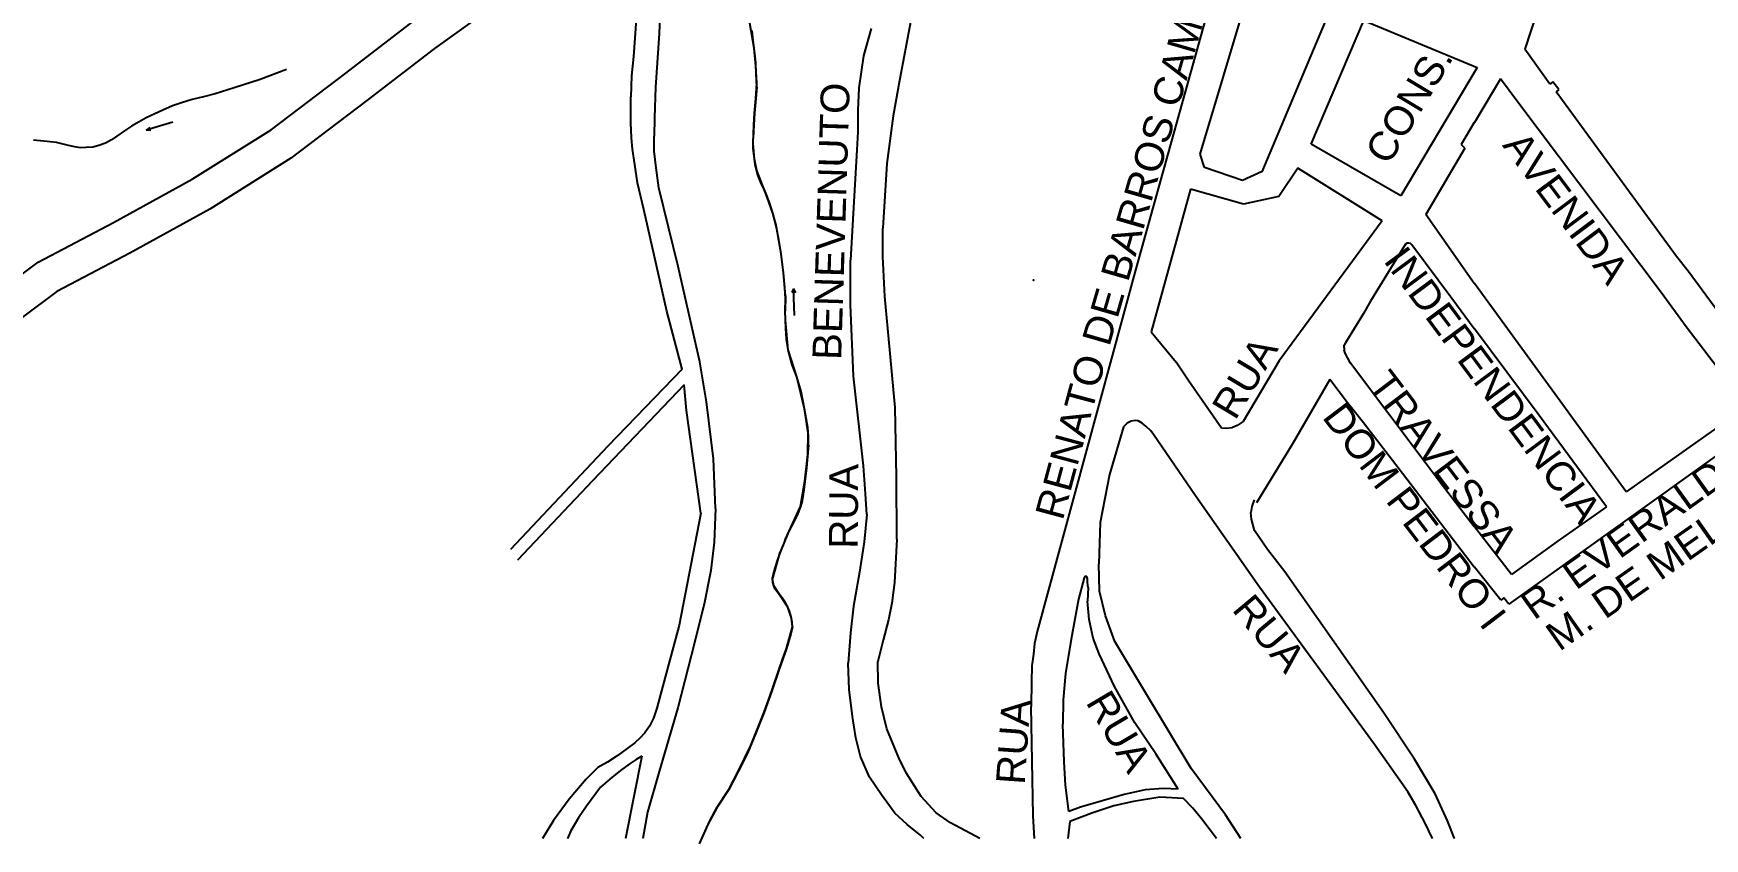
# Model space of a CAD drawing. Header units: millimetres. Extents: x 583 to 26013, y 350 to 21391.
# Drawn here: x 7091 to 7671, y 10884 to 11163 of the extents above; entities that cross this region are included whole.
import ezdxf

# ---------------------------------------------------------------- set-up
doc = ezdxf.new("R2010")
doc.units = ezdxf.units.MM
for name, color, linetype in [('105-QUADRAS_ESTRADAS', 80, 'Continuous'), ('110-CERCA_DE_ARAME', 10, 'Continuous'), ('145-', 130, 'Continuous'), ('LINE', 7, 'Continuous'), ('RIOS', 140, 'Continuous'), ('TORRES', 7, 'Continuous')]:
    doc.layers.add(name, color=color, linetype=linetype)
doc.styles.add('EU', font='arial.ttf', dxfattribs={"height": 10})

# ---------------------------------------------------------------- blocks, each defined once
blk = doc.blocks.new('A$C17847469')
at = {"layer": 'LINE', "color": 1, "lineweight": 25}
blk.add_point((4.24, 4.24), dxfattribs=at)

msp = doc.modelspace()

# ---------------------------------------------------------------- linework, layer by layer
at = {"color": 0, "linetype": 'Continuous'}
for p, q in [((7495.94659, 11121.58079), (7518.99922, 11198.59619)), ((7534.4809, 11124.98885), (7552.80284, 11167.91071)), ((7552.80284, 11167.91071), (7592.1223, 11151.57472)), ((7592.1223, 11151.57472), (7565.6334, 11107.11595)), ((7565.6334, 11107.11595), (7534.4809, 11124.98885)), ((7497.49429, 11116.94128), (7495.94659, 11121.58079)), ((7510.68431, 11112.39582), (7497.49429, 11116.94128)), ((7529.84275, 11116.73282), (7523.30327, 11106.80041)), ((7559.13992, 11098.43622), (7529.84275, 11116.73282)), ((7517.45724, 11115.47565), (7510.7042, 11112.41583)), ((7492.69813, 11109.41421), (7479.04191, 11059.87521)), ((7511.00884, 11104.18657), (7492.69813, 11109.41421)), ((7523.30327, 11106.80041), (7511.00884, 11104.18657)), ((7479.04191, 11059.87521), (7487.68284, 11049.29791))]:
    msp.add_line(p, q, dxfattribs=at)
at = {"layer": '105-QUADRAS_ESTRADAS', "color": 0, "linetype": 'Continuous'}
for p, q in [((7630.81551, 11226.10241), (7608.61551, 11158.00241)), ((7508.51551, 11206.90241), (7473.61551, 11081.70241)), ((7556.1935, 11207.66101), (7517.43735, 11115.45564)), ((7308.71551, 11175.00241), (7308.31551, 11163.40241)), ((7300.41551, 11170.20241), (7299.91551, 11163.40241)), ((7299.91551, 11163.40241), (7299.41551, 11155.50241)), ((7308.31551, 11163.40241), (7307.01551, 11144.80241)), ((7381.81551, 11165.20241), (7379.21551, 11155.70241)), ((7395.61551, 11167.90241), (7391.61551, 11147.10241)), ((7617.31551, 11145.80241), (7608.61551, 11158.00241)), ((7299.41551, 11155.50241), (7298.71551, 11148.70241)), ((7379.21551, 11155.70241), (7377.51551, 11144.60241)), ((7298.71551, 11148.70241), (7298.41551, 11141.40241)), ((7391.61551, 11147.10241), (7389.41551, 11134.80241)), ((7600.21551, 11147.70241), (7591.21551, 11132.50241)), ((7606.21551, 11139.60241), (7600.21551, 11147.70241)), ((7618.41551, 11146.70241), (7617.31551, 11145.80241)), ((7620.41551, 11144.00241), (7618.41551, 11146.70241)), ((7298.41551, 11132.40241), (7298.41551, 11141.40241)), ((7307.01551, 11144.80241), (7306.71551, 11134.10241)), ((7377.51551, 11144.60241), (7377.21551, 11136.80241)), ((7655.91551, 11073.50241), (7606.21551, 11139.60241)), ((7620.41551, 11144.00241), (7619.51551, 11143.20241)), ((7661.31551, 11086.00241), (7619.51551, 11143.20241)), ((7306.71551, 11134.10241), (7306.51551, 11127.80241)), ((7377.21551, 11136.80241), (7377.21551, 11129.30241)), ((7389.41551, 11134.80241), (7387.31551, 11118.30241)), ((7298.71551, 11127.20241), (7298.41551, 11132.40241)), ((7306.51551, 11122.60241), (7306.51551, 11127.80241)), ((7377.21551, 11129.30241), (7376.91551, 11123.00241)), ((7591.11551, 11132.50241), (7586.51551, 11124.90241)), ((7591.21551, 11132.50241), (7591.21551, 11132.50241)), ((7299.01551, 11123.30241), (7298.71551, 11127.20241)), ((7299.81551, 11118.00241), (7299.01551, 11123.30241)), ((7307.21551, 11116.80241), (7306.51551, 11122.60241)), ((7376.91551, 11123.00241), (7375.61551, 11101.00241)), ((7587.81551, 11123.60241), (7574.31551, 11100.60241)), ((7587.81551, 11123.60241), (7586.51551, 11124.90241)), ((7300.81551, 11111.60241), (7299.81551, 11118.00241)), ((7308.21551, 11109.80241), (7307.21551, 11116.80241)), ((7387.31551, 11118.30241), (7385.91551, 11095.90241)), ((7314.81551, 11082.50241), (7308.21551, 11109.80241)), ((7375.61551, 11101.00241), (7374.61551, 11084.80241)), ((7591.11551, 11076.60241), (7574.31551, 11100.60241)), ((7385.91551, 11086.00241), (7385.91551, 11095.90241)), ((7567.21551, 11090.30241), (7555.11551, 11070.50241)), ((7567.81551, 11090.70241), (7567.21551, 11090.30241)), ((7568.41551, 11090.70241), (7567.81551, 11090.70241)), ((7569.01551, 11090.50241), (7568.41551, 11090.70241)), ((7569.41551, 11090.10241), (7569.01551, 11090.50241)), ((7583.31551, 11071.40241), (7569.41551, 11090.10241)), ((7322.41551, 11049.50241), (7314.81551, 11082.50241)), ((7374.71551, 11069.30241), (7374.61551, 11084.80241)), ((7386.61551, 11072.10241), (7385.91551, 11086.00241)), ((7473.61551, 11081.70241), (7439.41551, 10955.80241)), ((7665.31551, 11080.90241), (7661.31551, 11086.00241)), ((7591.21551, 11076.60241), (7591.21551, 11076.60241)), ((7643.81551, 11004.30241), (7591.21551, 11076.60241)), ((7693.91551, 11042.00241), (7665.31551, 11080.90241)), ((7387.91551, 11057.30241), (7386.61551, 11072.10241)), ((7555.11551, 11070.50241), (7552.61551, 11066.20241)), ((7591.11551, 11060.90241), (7583.31551, 11071.40241)), ((7664.61551, 11061.60241), (7655.91551, 11073.50241)), ((7375.71551, 11044.50241), (7374.71551, 11069.30241)), ((7552.61551, 11066.20241), (7546.41551, 11056.10241)), ((7591.21551, 11060.90241), (7591.21551, 11060.90241)), ((7613.61551, 11030.80241), (7591.21551, 11060.90241)), ((7678.51551, 11043.40241), (7664.61551, 11061.60241)), ((7390.21551, 11033.60241), (7387.91551, 11057.30241)), ((7546.41551, 11056.10241), (7545.91551, 11055.20241)), ((7546.01551, 11054.30241), (7545.91551, 11055.20241)), ((7546.01551, 11054.30241), (7545.91551, 11053.60241)), ((7546.31551, 11052.50241), (7545.91551, 11053.60241)), ((7548.21551, 11049.00241), (7546.31551, 11052.50241)), ((7316.31551, 11046.90241), (7290.51551, 11020.20241)), ((7324.71551, 11035.60241), (7322.41551, 11049.50241)), ((7574.41551, 11014.10241), (7548.21551, 11049.00241)), ((7316.91551, 11041.50241), (7285.11551, 11008.20241)), ((7379.21551, 11013.40241), (7375.71551, 11044.50241)), ((7541.01551, 11043.30241), (7527.91551, 11020.80241)), ((7547.11551, 11035.20241), (7541.01551, 11043.30241)), ((7327.11551, 11015.80241), (7324.71551, 11035.60241)), ((7552.71551, 11028.30241), (7547.11551, 11035.20241)), ((7390.61551, 11009.40241), (7390.21551, 11033.60241)), ((7472.01551, 11028.90241), (7470.61551, 11028.20241)), ((7473.51551, 11029.10241), (7472.01551, 11028.90241)), ((7474.51551, 11029.00241), (7473.51551, 11029.10241)), ((7475.81551, 11028.20241), (7474.51551, 11029.00241)), ((7637.01551, 10999.10241), (7613.61551, 11030.80241)), ((7685.91551, 11034.20241), (7643.81551, 11004.30241)), ((7469.41551, 11026.90241), (7464.51551, 11010.30241)), ((7470.61551, 11028.20241), (7469.41551, 11026.90241)), ((7477.31551, 11027.00241), (7475.81551, 11028.20241)), ((7478.91551, 11025.50241), (7477.31551, 11027.00241)), ((7479.81551, 11024.20241), (7478.91551, 11025.50241)), ((7494.41551, 11002.90241), (7479.81551, 11024.20241)), ((7566.21551, 11010.70241), (7552.71551, 11028.30241)), ((7690.21551, 11027.80241), (7653.51551, 11001.50241)), ((7290.51551, 11020.20241), (7256.71551, 10984.30241)), ((7527.91551, 11020.80241), (7515.51551, 11000.50241)), ((7327.81551, 10998.60241), (7327.11551, 11015.80241)), ((7379.91551, 11003.70241), (7379.21551, 11013.40241)), ((7579.21551, 11007.60241), (7574.41551, 11014.10241)), ((7285.11551, 11008.20241), (7259.11551, 10980.60241)), ((7390.71551, 10987.90241), (7390.61551, 11009.40241)), ((7464.51551, 11010.30241), (7461.31551, 10993.70241)), ((7591.11551, 10978.20241), (7566.21551, 11010.70241)), ((7591.11551, 10992.20241), (7579.21551, 11007.60241)), ((7380.31551, 10996.50241), (7379.91551, 11003.70241)), ((7516.61551, 10971.30241), (7494.41551, 11002.90241)), ((7514.71551, 11001.60241), (7513.91551, 10999.30241)), ((7653.51551, 11001.50241), (7603.11551, 10965.40241)), ((7327.81551, 10998.60241), (7327.31551, 10986.90241)), ((7380.31551, 10996.50241), (7379.41551, 10987.00241)), ((7513.91551, 10999.30241), (7513.61551, 10997.20241)), ((7513.81551, 10994.80241), (7513.61551, 10997.20241)), ((7514.81551, 10990.90241), (7513.81551, 10994.80241)), ((7637.01551, 10999.10241), (7619.81551, 10987.10241)), ((7461.31551, 10993.70241), (7460.81551, 10979.30241)), ((7519.31551, 10984.30241), (7514.81551, 10990.90241)), ((7591.21551, 10992.20241), (7591.21551, 10992.20241)), ((7604.01551, 10975.70241), (7591.21551, 10992.20241)), ((7327.31551, 10986.90241), (7326.21551, 10977.00241)), ((7379.41551, 10987.00241), (7377.81551, 10976.40241)), ((7390.71551, 10987.90241), (7389.91551, 10972.90241)), ((7525.31551, 10976.60241), (7519.31551, 10984.30241)), ((7619.81551, 10987.10241), (7604.01551, 10975.70241)), ((7326.21551, 10977.00241), (7323.91551, 10965.30241)), ((7461.11551, 10969.80241), (7460.81551, 10979.30241)), ((7591.21551, 10978.20241), (7591.21551, 10978.20241)), ((7600.31551, 10966.70241), (7591.21551, 10978.20241)), ((7377.81551, 10976.40241), (7375.71551, 10964.70241)), ((7389.91551, 10972.90241), (7389.61551, 10970.20241)), ((7455.71551, 10974.50241), (7453.81551, 10967.10241)), ((7456.21551, 10975.10241), (7455.71551, 10974.50241)), ((7456.71551, 10974.90241), (7456.21551, 10975.10241)), ((7456.91551, 10974.10241), (7456.71551, 10974.90241)), ((7456.91551, 10972.90241), (7456.91551, 10974.10241)), ((7457.11551, 10971.10241), (7456.91551, 10972.90241)), ((7457.11551, 10971.10241), (7456.91551, 10966.40241)), ((7556.51551, 10916.60241), (7516.61551, 10971.30241)), ((7559.61551, 10927.70241), (7525.31551, 10976.60241)), ((7323.91551, 10965.30241), (7319.41551, 10947.40241)), ((7389.01551, 10965.70241), (7387.81551, 10959.90241)), ((7389.61551, 10970.20241), (7389.01551, 10965.70241)), ((7453.81551, 10967.10241), (7451.21551, 10953.20241)), ((7457.51551, 10960.00241), (7456.91551, 10966.40241)), ((7463.11551, 10961.30241), (7461.11551, 10969.80241)), ((7601.31551, 10967.50241), (7600.31551, 10966.70241)), ((7603.11551, 10965.40241), (7601.31551, 10967.50241)), ((7375.71551, 10964.70241), (7374.61551, 10955.40241)), ((7387.81551, 10959.90241), (7386.01551, 10952.80241)), ((7458.81551, 10953.50241), (7457.51551, 10960.00241)), ((7466.41551, 10952.40241), (7463.11551, 10961.30241)), ((7374.61551, 10955.40241), (7373.91551, 10944.90241)), ((7439.41551, 10955.80241), (7438.51551, 10951.70241)), ((7386.01551, 10952.80241), (7384.11551, 10945.40241)), ((7438.11551, 10948.00241), (7437.61551, 10943.90241)), ((7438.51551, 10951.70241), (7438.11551, 10948.00241)), ((7451.21551, 10953.20241), (7449.31551, 10941.30241)), ((7460.91551, 10948.10241), (7458.81551, 10953.50241)), ((7466.31551, 10936.80241), (7460.91551, 10948.10241)), ((7477.51551, 10933.90241), (7466.41551, 10952.40241)), ((7319.41551, 10947.40241), (7314.71551, 10929.40241)), ((7374.21551, 10935.70241), (7373.91551, 10944.90241)), ((7384.21551, 10937.90241), (7384.11551, 10945.40241)), ((7437.61551, 10943.90241), (7437.51551, 10938.50241)), ((7385.41551, 10929.70241), (7384.21551, 10937.90241)), ((7437.51551, 10938.50241), (7437.31551, 10929.80241)), ((7449.31551, 10941.30241), (7448.51551, 10932.10241)), ((7473.31551, 10924.20241), (7466.31551, 10936.80241)), ((7375.31551, 10926.40241), (7374.21551, 10935.70241)), ((7448.51551, 10932.10241), (7448.31551, 10923.70241)), ((7492.91551, 10908.30241), (7477.51551, 10933.90241)), ((7314.71551, 10929.40241), (7308.31551, 10907.30241)), ((7376.51551, 10918.90241), (7375.31551, 10926.40241)), ((7387.31551, 10922.10241), (7385.41551, 10929.70241)), ((7438.01551, 10891.90241), (7437.31551, 10929.80241)), ((7570.41551, 10911.60241), (7559.61551, 10927.70241)), ((7378.11551, 10912.50241), (7376.51551, 10918.90241)), ((7391.41551, 10912.00241), (7387.31551, 10922.10241)), ((7448.81551, 10910.60241), (7448.31551, 10923.70241)), ((7480.61551, 10913.40241), (7473.31551, 10924.20241)), ((7488.31551, 10901.10241), (7480.61551, 10913.40241)), ((7568.01551, 10900.20241), (7556.51551, 10916.60241)), ((7287.01551, 10908.60241), (7282.91551, 10904.60241)), ((7302.21551, 10912.60241), (7296.61551, 10884.00241)), ((7308.31551, 10907.30241), (7304.21551, 10893.10241)), ((7381.21551, 10905.30241), (7378.11551, 10912.50241)), ((7394.01551, 10906.80241), (7391.41551, 10912.00241)), ((7449.31551, 10902.50241), (7448.81551, 10910.60241)), ((7504.81551, 10892.20241), (7492.91551, 10908.30241)), ((7577.51551, 10899.50241), (7570.41551, 10911.60241)), ((7282.91551, 10904.60241), (7277.01551, 10897.70241)), ((7385.41551, 10899.20241), (7381.21551, 10905.30241)), ((7399.21551, 10898.60241), (7394.01551, 10906.80241)), ((7450.41551, 10893.40241), (7449.31551, 10902.50241)), ((7483.31551, 10901.40241), (7476.91551, 10900.90241)), ((7488.31551, 10901.10241), (7483.31551, 10901.40241)), ((7277.01551, 10897.70241), (7271.61551, 10890.30241)), ((7390.01551, 10892.80241), (7385.41551, 10899.20241)), ((7404.41551, 10892.90241), (7399.21551, 10898.60241)), ((7462.41551, 10897.20241), (7454.51551, 10894.90241)), ((7469.61551, 10899.30241), (7462.41551, 10897.20241)), ((7472.91551, 10896.90241), (7466.01551, 10895.30241)), ((7476.91551, 10900.90241), (7469.61551, 10899.30241)), ((7482.01551, 10898.30241), (7472.91551, 10896.90241)), ((7490.21551, 10897.90241), (7482.01551, 10898.30241)), ((7493.41551, 10894.50241), (7490.21551, 10897.90241)), ((7570.81551, 10895.50241), (7568.01551, 10900.20241)), ((7581.81551, 10890.10241), (7577.51551, 10899.50241)), ((7271.61551, 10890.30241), (7267.81551, 10884.00241)), ((7304.21551, 10893.10241), (7302.61551, 10884.00241)), ((7394.31551, 10888.90241), (7390.01551, 10892.80241)), ((7409.41551, 10889.50241), (7404.41551, 10892.90241)), ((7438.51551, 10884.00241), (7438.01551, 10891.90241)), ((7450.81551, 10889.90241), (7450.11551, 10884.00241)), ((7454.51551, 10894.90241), (7450.41551, 10893.40241)), ((7458.41551, 10892.80241), (7450.81551, 10889.90241)), ((7466.01551, 10895.30241), (7458.41551, 10892.80241)), ((7496.61551, 10890.70241), (7493.41551, 10894.50241)), ((7501.61551, 10884.00241), (7496.61551, 10890.70241)), ((7510.11551, 10884.00241), (7504.81551, 10892.20241)), ((7574.11551, 10889.30241), (7570.81551, 10895.50241)), ((7584.21551, 10884.00241), (7581.81551, 10890.10241)), ((7267.81551, 10884.00241), (7267.81551, 10884.00241)), ((7276.51551, 10884.00241), (7276.51551, 10884.00241)), ((7296.61551, 10884.00241), (7296.61551, 10884.00241)), ((7302.61551, 10884.00241), (7302.61551, 10884.00241)), ((7399.01551, 10885.00241), (7394.31551, 10888.90241)), ((7400.11551, 10884.00241), (7399.01551, 10885.00241)), ((7400.11551, 10884.00241), (7400.11551, 10884.00241)), ((7419.51551, 10884.00241), (7409.41551, 10889.50241)), ((7419.51551, 10884.00241), (7419.51551, 10884.00241)), ((7438.51551, 10884.00241), (7438.51551, 10884.00241)), ((7450.11551, 10884.00241), (7450.11551, 10884.00241)), ((7501.61551, 10884.00241), (7501.61551, 10884.00241)), ((7510.11551, 10884.00241), (7510.11551, 10884.00241)), ((7576.61551, 10884.00241), (7574.11551, 10889.30241)), ((7576.61551, 10884.00241), (7576.61551, 10884.00241)), ((7584.21551, 10884.00241), (7584.21551, 10884.00241))]:
    msp.add_line(p, q, dxfattribs=at)
at = {"layer": '110-CERCA_DE_ARAME', "color": 0, "linetype": 'Continuous'}
for p, q in [((7302.91551, 11102.30241), (7300.81551, 11111.60241)), ((7310.91551, 11067.10241), (7302.91551, 11102.30241)), ((7559.13992, 11098.43622), (7523.45107, 11049.82039)), ((7316.31551, 11046.90241), (7310.91551, 11067.10241)), ((7492.1063, 11042.7512), (7487.68284, 11049.29791)), ((7523.45107, 11049.82039), (7510.8961, 11028.80734)), ((7317.81551, 11032.60241), (7316.91551, 11041.50241)), ((7498.7063, 11033.2512), (7492.1063, 11042.7512)), ((7322.71551, 10996.90241), (7317.81551, 11032.60241)), ((7503.36681, 11026.42929), (7498.7063, 11033.2512)), ((7505.1961, 11026.30734), (7503.36681, 11026.42929)), ((7506.9961, 11026.60734), (7505.1961, 11026.30734)), ((7508.7961, 11027.40734), (7506.9961, 11026.60734)), ((7510.8961, 11028.80734), (7508.7961, 11027.40734)), ((7322.71551, 10996.90241), (7315.21551, 10958.00241)), ((7315.21551, 10958.00241), (7307.41551, 10929.20241)), ((7306.31551, 10925.80241), (7304.91551, 10923.00241)), ((7307.41551, 10929.20241), (7306.31551, 10925.80241)), ((7301.71551, 10919.00241), (7299.81551, 10917.20241)), ((7303.31551, 10920.70241), (7301.71551, 10919.00241)), ((7304.91551, 10923.00241), (7303.31551, 10920.70241)), ((7297.21551, 10915.20241), (7293.71551, 10912.70241)), ((7299.81551, 10917.20241), (7297.21551, 10915.20241)), ((7290.31551, 10910.50241), (7287.01551, 10908.60241)), ((7293.71551, 10912.70241), (7290.31551, 10910.50241)), ((7295.31551, 10908.00241), (7292.01551, 10905.30241)), ((7298.21551, 10910.00241), (7295.31551, 10908.00241)), ((7300.31551, 10911.40241), (7298.21551, 10910.00241)), ((7302.21551, 10912.60241), (7300.31551, 10911.40241)), ((7287.91551, 10901.80241), (7283.01551, 10895.20241)), ((7292.01551, 10905.30241), (7287.91551, 10901.80241)), ((7280.31551, 10891.20241), (7277.61551, 10886.70241)), ((7283.01551, 10895.20241), (7280.31551, 10891.20241)), ((7277.61551, 10886.70241), (7276.51551, 10884.00241))]:
    msp.add_line(p, q, dxfattribs=at)
at = {"layer": '145-', "color": 0, "linetype": 'Continuous'}
for p, q in [((7340.81551, 11162.00241), (7340.51551, 11164.50241)), ((7341.21551, 11158.30241), (7340.81551, 11162.00241)), ((7341.81551, 11153.40241), (7341.21551, 11158.30241)), ((7179.01551, 11150.90241), (7169.81551, 11147.50241)), ((7341.91551, 11149.70241), (7341.81551, 11153.40241)), ((7169.81551, 11147.50241), (7160.81551, 11144.60241)), ((7342.21551, 11144.80241), (7341.91551, 11149.70241)), ((7142.51551, 11139.40241), (7139.41551, 11138.30241)), ((7146.21551, 11140.50241), (7142.51551, 11139.40241)), ((7150.11551, 11141.50241), (7146.21551, 11140.50241)), ((7154.21551, 11142.50241), (7150.11551, 11141.50241)), ((7160.81551, 11144.60241), (7154.21551, 11142.50241)), ((7341.81551, 11140.90241), (7341.31551, 11135.80241)), ((7342.21551, 11144.80241), (7341.81551, 11140.90241)), ((7130.31551, 11134.20241), (7127.81551, 11132.80241)), ((7133.31551, 11135.50241), (7130.31551, 11134.20241)), ((7136.11551, 11136.80241), (7133.31551, 11135.50241)), ((7139.41551, 11138.30241), (7136.11551, 11136.80241)), ((7341.31551, 11135.80241), (7341.11551, 11131.70241)), ((7120.11551, 11127.80241), (7118.21551, 11126.50241)), ((7122.71551, 11129.70241), (7120.11551, 11127.80241)), ((7125.21551, 11131.30241), (7122.71551, 11129.70241)), ((7127.81551, 11132.80241), (7125.21551, 11131.30241)), ((7139.51551, 11132.60241), (7130.31551, 11129.90241)), ((7131.51551, 11130.80241), (7130.31551, 11129.90241)), ((7131.91551, 11129.80241), (7130.31551, 11129.90241)), ((7341.11551, 11131.70241), (7340.91551, 11127.00241)), ((7091.21551, 11126.40241), (7091.21551, 11126.40241)), ((7094.81551, 11126.10241), (7091.21551, 11126.40241)), ((7099.11551, 11125.60241), (7094.81551, 11126.10241)), ((7102.91551, 11124.70241), (7099.11551, 11125.60241)), ((7105.41551, 11124.10241), (7102.91551, 11124.70241)), ((7107.51551, 11123.70241), (7105.41551, 11124.10241)), ((7109.31551, 11123.80241), (7107.51551, 11123.70241)), ((7111.71551, 11124.00241), (7109.31551, 11123.80241)), ((7113.81551, 11124.50241), (7111.71551, 11124.00241)), ((7116.21551, 11125.40241), (7113.81551, 11124.50241)), ((7118.21551, 11126.50241), (7116.21551, 11125.40241)), ((7340.91551, 11123.50241), (7340.91551, 11127.00241)), ((7341.21551, 11120.80241), (7340.91551, 11123.50241)), ((7341.61551, 11117.90241), (7341.21551, 11120.80241)), ((7342.41551, 11114.60241), (7341.61551, 11117.90241)), ((7343.51551, 11111.70241), (7342.41551, 11114.60241)), ((7345.01551, 11108.60241), (7343.51551, 11111.70241)), ((7346.51551, 11104.80241), (7345.01551, 11108.60241)), ((7347.71551, 11101.10241), (7346.51551, 11104.80241)), ((7348.81551, 11097.40241), (7347.71551, 11101.10241)), ((7349.51551, 11093.10241), (7348.81551, 11097.40241)), ((7350.61551, 11087.00241), (7349.51551, 11093.10241)), ((7351.41551, 11080.30241), (7350.61551, 11087.00241)), ((7352.11551, 11072.40241), (7351.41551, 11080.30241)), ((7352.11551, 11072.40241), (7352.01551, 11067.20241)), ((7354.91551, 11074.80241), (7354.31551, 11073.50241)), ((7355.21551, 11065.60241), (7354.91551, 11074.80241)), ((7355.71551, 11073.40241), (7354.91551, 11074.80241)), ((7352.21551, 11061.00241), (7352.01551, 11067.20241)), ((7352.41551, 11057.30241), (7352.21551, 11061.00241)), ((7353.01551, 11053.60241), (7352.41551, 11057.30241)), ((7354.41551, 11048.40241), (7353.01551, 11053.60241)), ((7356.01551, 11044.30241), (7354.41551, 11048.40241)), ((7357.51551, 11039.20241), (7356.01551, 11044.30241)), ((7358.71551, 11033.20241), (7357.51551, 11039.20241)), ((7359.81551, 11026.70241), (7358.71551, 11033.20241)), ((7360.11551, 11023.60241), (7359.81551, 11026.70241)), ((7360.11551, 11020.50241), (7360.11551, 11023.60241)), ((7360.11551, 11020.50241), (7359.41551, 11012.70241)), ((7359.41551, 11012.70241), (7358.51551, 11005.00241)), ((7357.91551, 11001.20241), (7357.31551, 10999.30241)), ((7358.51551, 11005.00241), (7357.91551, 11001.20241)), ((7356.41551, 10996.80241), (7355.11551, 10994.10241)), ((7357.31551, 10999.30241), (7356.41551, 10996.80241)), ((7353.31551, 10990.70241), (7352.01551, 10987.70241)), ((7355.11551, 10994.10241), (7353.31551, 10990.70241)), ((7350.31551, 10983.40241), (7349.11551, 10980.20241)), ((7352.01551, 10987.70241), (7350.31551, 10983.40241)), ((7349.11551, 10980.20241), (7348.01551, 10976.70241)), ((7348.01551, 10976.70241), (7347.61551, 10974.60241)), ((7347.71551, 10972.90241), (7347.61551, 10974.60241)), ((7348.01551, 10971.70241), (7347.71551, 10972.90241)), ((7348.51551, 10970.50241), (7348.01551, 10971.70241)), ((7349.71551, 10969.00241), (7348.51551, 10970.50241)), ((7350.91551, 10967.60241), (7349.71551, 10969.00241)), ((7352.11551, 10965.80241), (7350.91551, 10967.60241)), ((7352.91551, 10964.30241), (7352.11551, 10965.80241)), ((7353.51551, 10962.90241), (7352.91551, 10964.30241)), ((7354.11551, 10961.00241), (7353.51551, 10962.90241)), ((7354.41551, 10959.10241), (7354.11551, 10961.00241)), ((7354.01551, 10955.10241), (7352.41551, 10950.00241)), ((7354.51551, 10957.50241), (7354.01551, 10955.10241)), ((7354.51551, 10957.50241), (7354.41551, 10959.10241)), ((7352.41551, 10950.00241), (7349.91551, 10942.80241)), ((7349.91551, 10942.80241), (7347.31551, 10935.30241)), ((7347.31551, 10935.30241), (7344.71551, 10927.90241)), ((7344.71551, 10927.90241), (7341.91551, 10920.90241)), ((7341.91551, 10920.90241), (7338.91551, 10913.60241)), ((7338.91551, 10913.60241), (7335.71551, 10907.30241)), ((7335.71551, 10907.30241), (7332.41551, 10901.00241)), ((7332.41551, 10901.00241), (7328.41551, 10894.90241)), ((7328.41551, 10894.90241), (7325.21551, 10888.90241)), ((7325.21551, 10888.90241), (7322.91551, 10884.00241)), ((7322.91551, 10884.00241), (7322.91551, 10884.00241))]:
    msp.add_line(p, q, dxfattribs=at)
at = {"layer": 'LINE', "color": 0}
for points in [[(7070.49471, 11067.42176), (7092.85867, 11084.05911), (7118.90827, 11097.77138), (7146.26739, 11112.81728), (7173.60701, 11130.0397), (7199.50348, 11149.70689), (7223.13943, 11167.87609)], [(7243.45054, 11167.58777), (7230.27409, 11158.2248), (7206.7891, 11140.17164), (7180.44693, 11120.16596), (7152.36205, 11102.47407), (7124.59481, 11087.20373), (7099.27324, 11073.87469), (7075.81155, 11056.4207)]]:
    msp.add_lwpolyline(points, dxfattribs=at)
at = {"layer": 'RIOS', "lineweight": 25, "flags": 128}
for points in [[(7352.01551, 10987.70241), (7357.31551, 10999.30241), (7358.87624, 11008.0886), (7359.8275, 11017.29309), (7359.99445, 11024.85344), (7358.71551, 11033.20241), (7356.01551, 11044.30241), (7353.01551, 11053.60241), (7352.12253, 11063.88488), (7352.01551, 11067.20241), (7352.09584, 11071.37925), (7351.87111, 11075.16071), (7351.41551, 11080.30241), (7350.61551, 11087.00241), (7349.01516, 11096.17601), (7347.71551, 11101.10241), (7345.78854, 11106.64408), (7342.11133, 11115.85719), (7341.35596, 11119.78421), (7340.91551, 11125.19329), (7341.11551, 11131.70241), (7341.31551, 11135.80241), (7341.81551, 11140.90241), (7342.1309, 11146.1844), (7341.85221, 11152.04468), (7341.21551, 11158.30241), (7339.71551, 11167.00241)], [(7322.31551, 10882.20241), (7325.84615, 10890.08485), (7328.41551, 10894.90241), (7332.41551, 10901.00241), (7335.71551, 10907.30241), (7340.03459, 10916.3255), (7341.91551, 10920.90241), (7344.71551, 10927.90241), (7347.31551, 10935.30241), (7349.91551, 10942.80241), (7351.0753, 10946.14261), (7352.41551, 10950.00241), (7354.51551, 10957.50241), (7354.19297, 10960.51185), (7352.91551, 10964.30241), (7348.01551, 10971.70241), (7347.65912, 10973.86116), (7350.31551, 10983.40241)]]:
    msp.add_lwpolyline(points, dxfattribs=at)

# ---------------------------------------------------------------- block references
at = {"layer": 'TORRES', "color": 1, "lineweight": 25, "xscale": 1.536000000021886, "yscale": 1.536000000312924, "zscale": 1.536}
msp.add_blockref('A$C17847469', (7431.66033, 11071.28173), dxfattribs=at)

# ---------------------------------------------------------------- texts
at = {"color": 0, "linetype": 'Continuous', "lineweight": 20, "style": 'EU'}
for s, rotation, p in [('DE BARROS CAMARGO', 73.8471522, (7464.46616, 11054.4359)), ('    RUA                   CONS.', 58.99572325, (7500.1614, 11015.52243)), ('BENEVENUTO', 88.19909657, (7371.41626, 11050.01131)), ('AVENIDA', 306.85341221, (7600.63218, 11124.55452)), ('INDEPENDENCIA', 306.60707481, (7559.30403, 11084.5617)), ('R. EVERALDO M. DE MELO', 35.61848984, (7611.87354, 10959.56823)), ('RENATO', 74.91890816, (7448.26843, 10994.08816)), ('TRAVESSA', 307.24923093, (7553.86225, 11041.48062)), ('DOM PEDRO I', 307.24923093, (7538.05049, 11030.23183)), ('   RUA ', 89.57371896, (7377.076, 10972.90241)), ('M. DE MELO', 35.06142884, (7620.61108, 10948.71738)), ('RUA  ', 309.93697643, (7506.72796, 10963.34684)), ('RUA', 86.01524487, (7435.08234, 10902.50241)), (' RUA', 300.57455878, (7454.12834, 10934.67373))]:
    msp.add_text(s, height=10, rotation=rotation, dxfattribs=at).set_placement(p)

doc.saveas('drawing.dxf')
